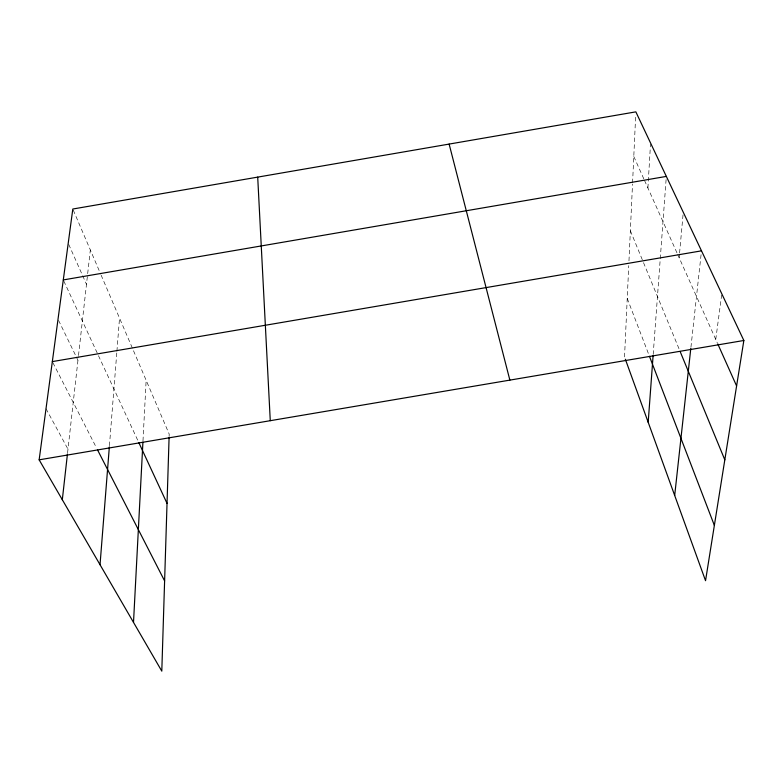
<?xml version="1.0" encoding="UTF-8"?>
<svg xmlns="http://www.w3.org/2000/svg" width="783" height="783" viewBox="0 0 783 783"><rect width="100%" height="100%" fill="white"/><g stroke="black" fill="none" stroke-linecap="round" stroke-linejoin="round"><path stroke-width="0.59" stroke-dasharray="3.92 2.94" d="M169.118 436.503L169.187 434.095L101.154 275.205M624.531 356.96L628.749 265.613M628.974 260.808L632.517 184.005M632.576 182.811L635.62 116.687M142.986 440.868L146.147 380.303M647.903 187.998L650.497 144.238M653.188 354.484L666.333 176.41M109.434 445.723L116.814 352.458M116.902 351.273L119.525 318.123M679.155 257.734L679.478 254.142M679.585 252.948L683.158 213.446M690.939 347.221L701.499 250.844M67.583 452.799L78.359 356.705M78.496 355.521L87.549 274.833M87.676 273.649L90.339 249.953M715.76 339.43L721.642 295.025M46.011 408.716L67.994 449.188M52.882 362.666L96.524 447.915M58.539 320.345L75.863 355.962M76.382 357.038L77.957 360.278M63.795 280.999L138.385 441.681M633.79 156.483L644.008 179.307M644.497 180.393L677.197 253.359M677.687 254.455L717.248 342.758M68.708 244.374L86.482 284.307M73.279 210.128L100.684 274.109M630.364 230.75L643.039 261.512M643.499 262.608L679.194 349.218M627.232 298.44L649.009 355.169"/><path stroke-width="1.17" d="M169.079 437.707L161.797 671.139L39.15 459.836L72.809 209.022L635.845 111.861L743.85 340.488L705.542 580.692L625.353 359.231M133.511 622.397L142.927 442.072M648.187 422.291L653.1 355.697M100.028 564.719L109.346 446.907M674.682 495.482L690.802 348.425M62.317 499.75L67.446 454.003M63.296 279.923L666.333 176.41M52.334 361.599L701.499 250.844M39.15 459.836L743.85 340.488M97.621 450.068L164.606 580.917M138.904 442.777L167.024 503.371M717.747 343.864L736.597 385.941M680.104 351.42L724.813 459.846M649.45 356.294L714.36 525.383M449.129 144.082L509.87 380.117M257.705 177.115L270.272 420.696"/></g></svg>
